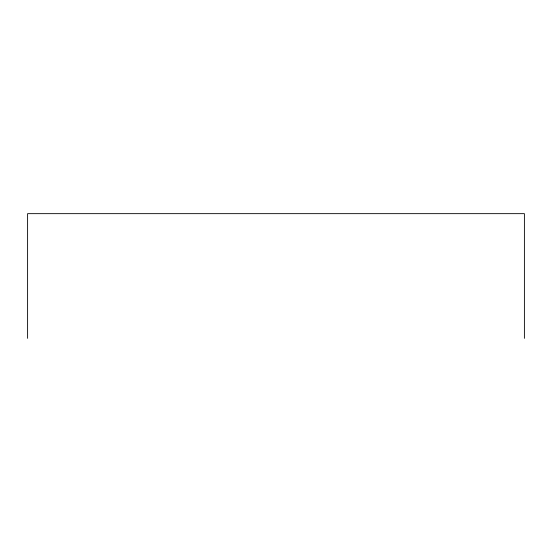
<?xml version="1.0" encoding="UTF-8"?>
<svg xmlns="http://www.w3.org/2000/svg" width="552" height="552" viewBox="0 0 552 552"><rect width="100%" height="100%" fill="white"/><g stroke="black" fill="none" stroke-linecap="round" stroke-linejoin="round"><path stroke-width="0.83" d="M524.4 338.348L524.4 213.652L27.6 213.652L27.6 338.348"/></g></svg>
